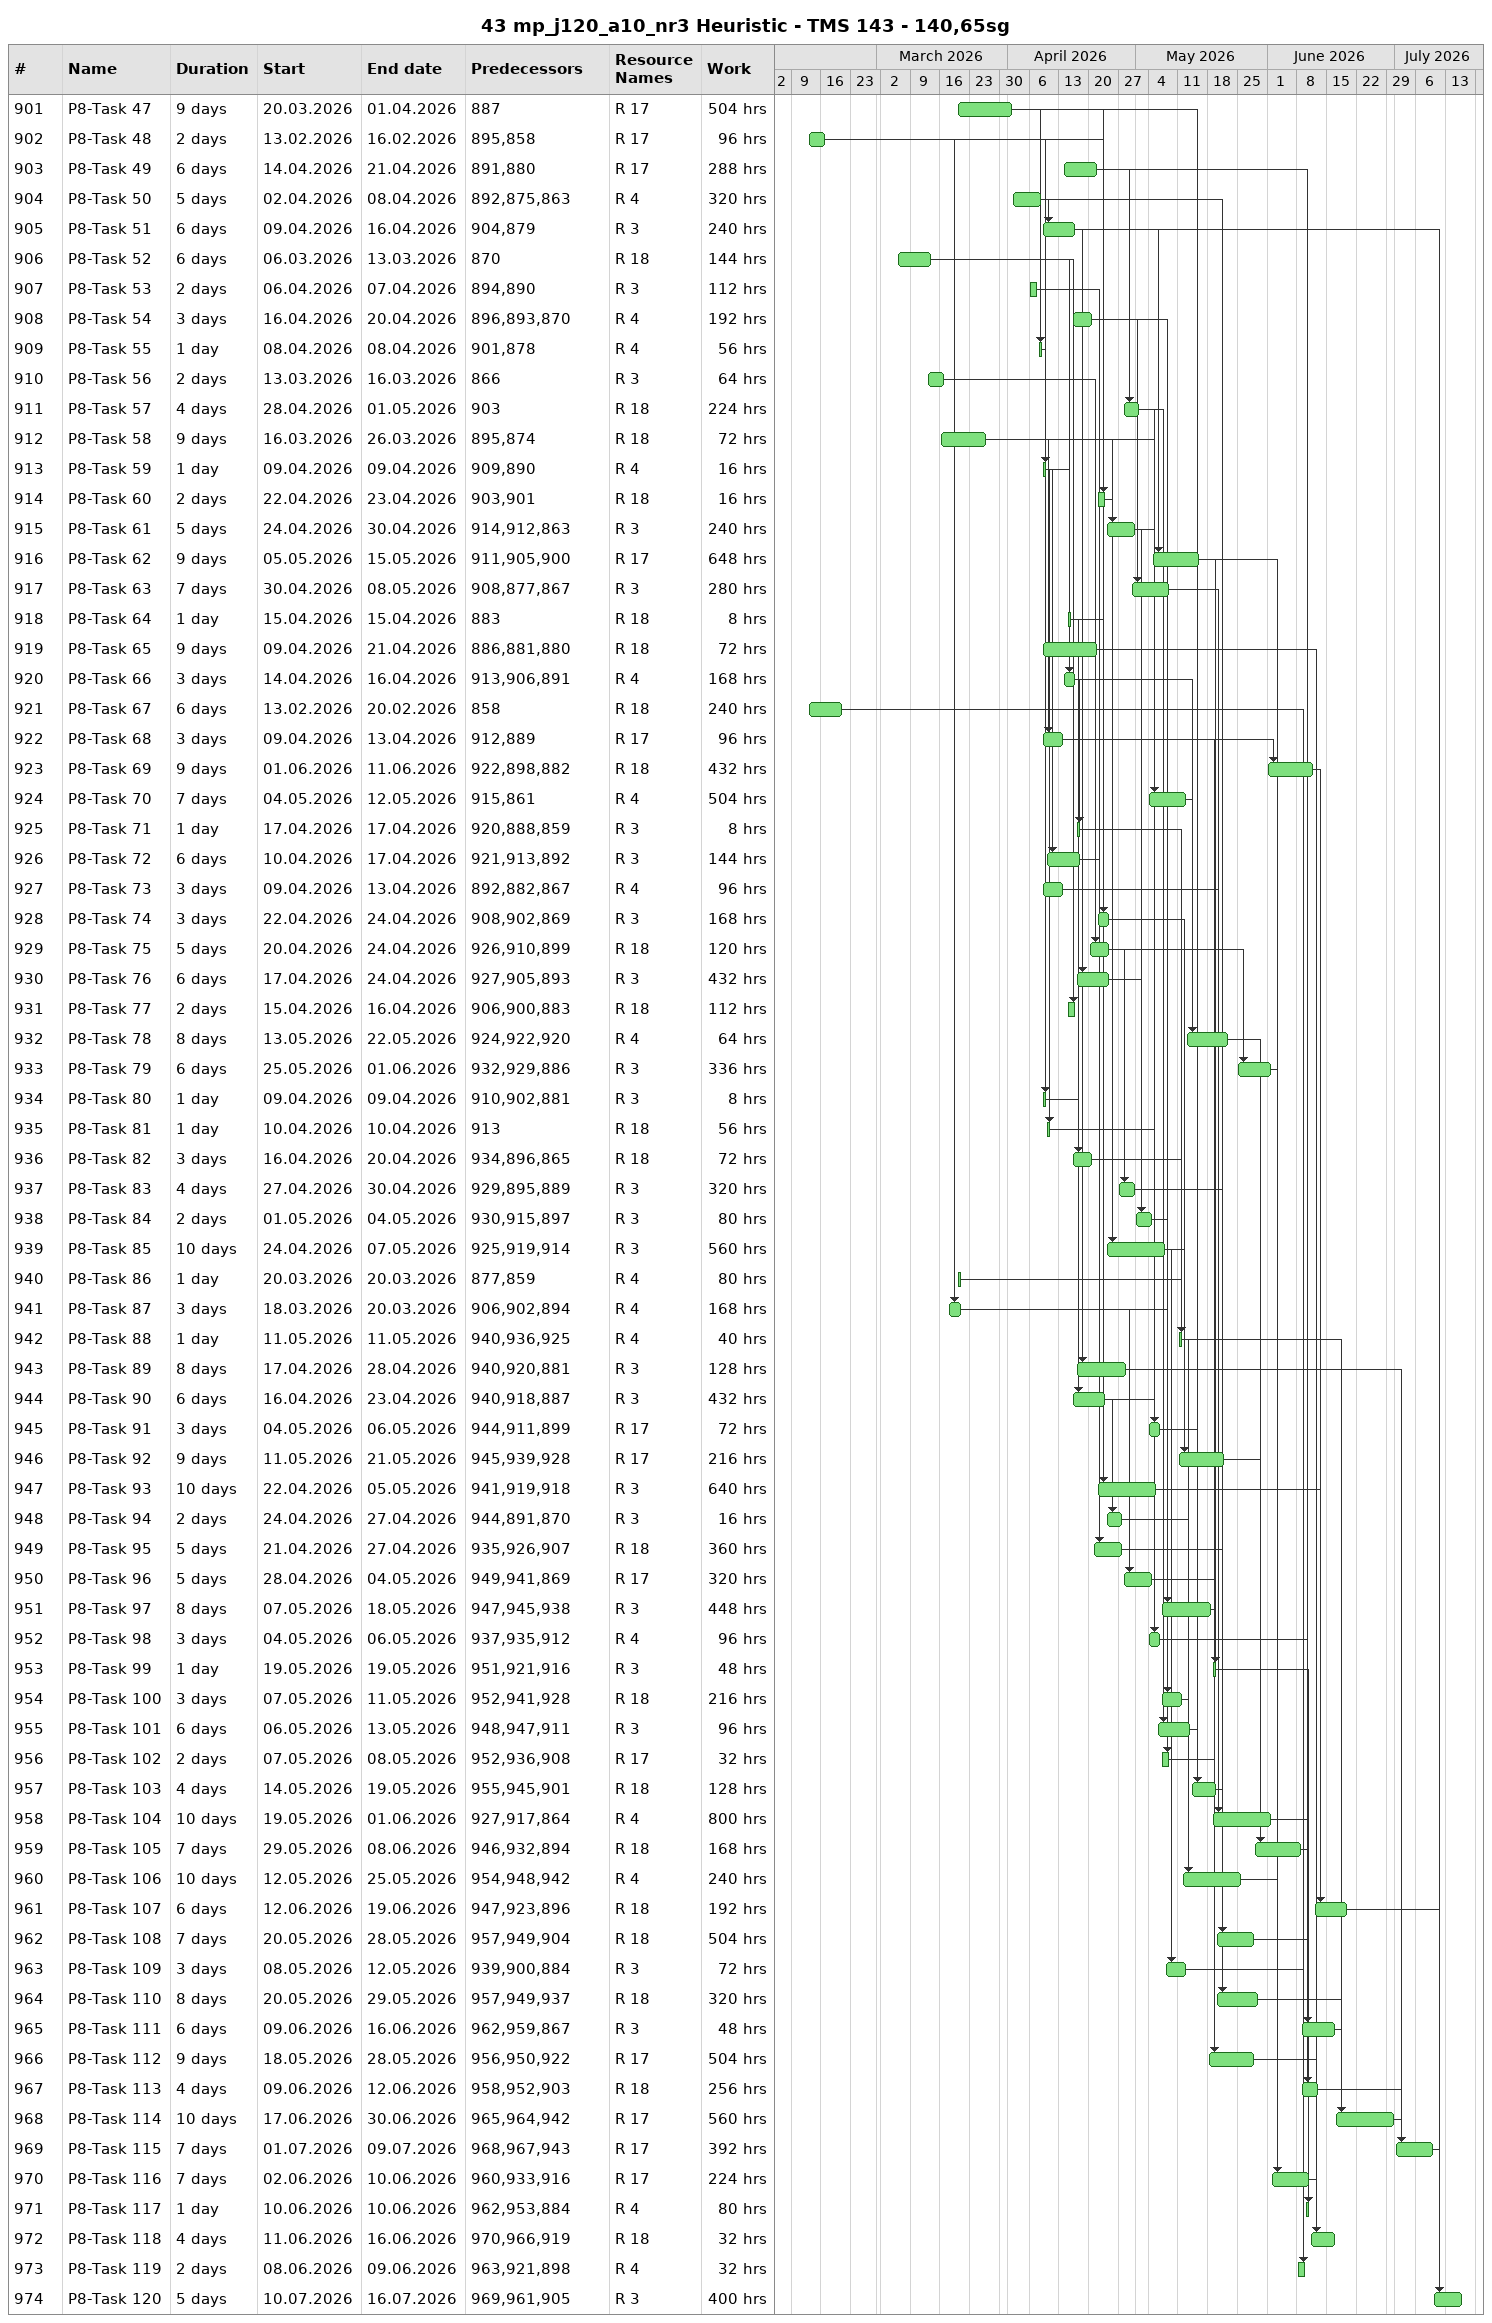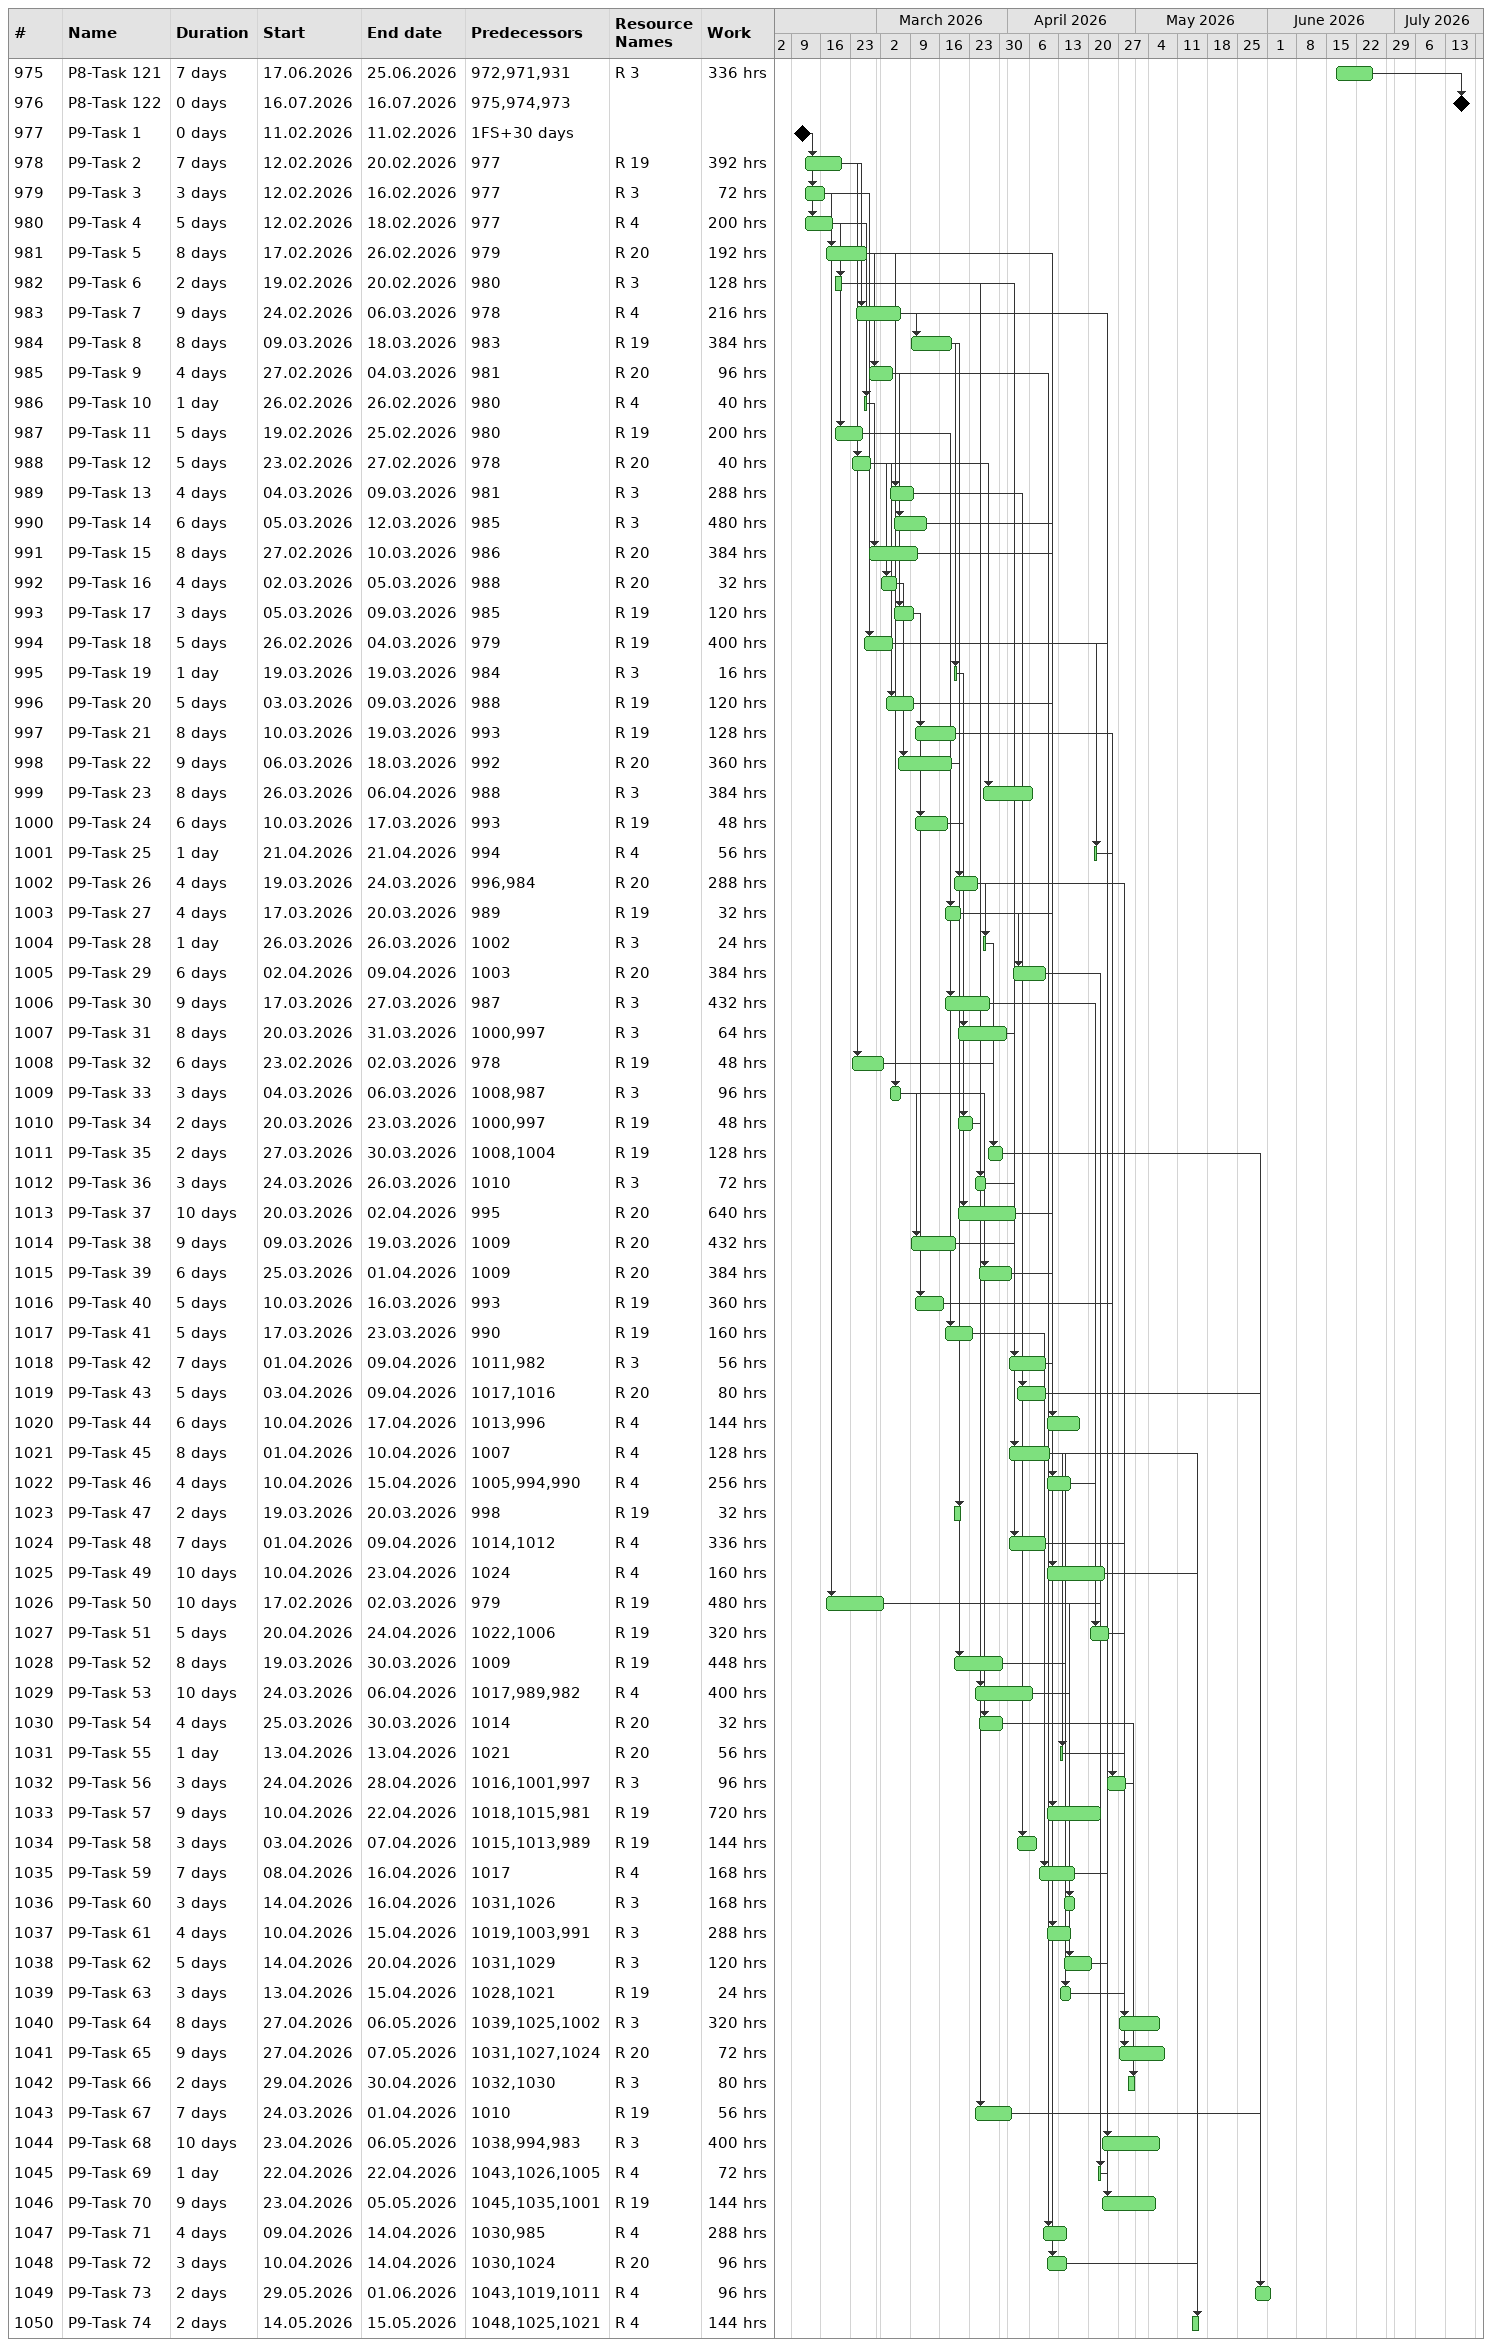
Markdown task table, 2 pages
43 mp_j120_a10_nr3 Heuristic - TMS 143 - 140,65sg

| ID | Task | Duration | Start | Finish | Predecessors | Resources | Work (h) |
|---|---|---|---|---|---|---|---|
| 901 | P8-Task 47 | 9d | 2026-03-20 | 2026-04-01 | 887 | R 17 | 504 |
| 902 | P8-Task 48 | 2d | 2026-02-13 | 2026-02-16 | 895, 858 | R 17 | 96 |
| 903 | P8-Task 49 | 6d | 2026-04-14 | 2026-04-21 | 891, 880 | R 17 | 288 |
| 904 | P8-Task 50 | 5d | 2026-04-02 | 2026-04-08 | 892, 875, 863 | R 4 | 320 |
| 905 | P8-Task 51 | 6d | 2026-04-09 | 2026-04-16 | 904, 879 | R 3 | 240 |
| 906 | P8-Task 52 | 6d | 2026-03-06 | 2026-03-13 | 870 | R 18 | 144 |
| 907 | P8-Task 53 | 2d | 2026-04-06 | 2026-04-07 | 894, 890 | R 3 | 112 |
| 908 | P8-Task 54 | 3d | 2026-04-16 | 2026-04-20 | 896, 893, 870 | R 4 | 192 |
| 909 | P8-Task 55 | 1d | 2026-04-08 | 2026-04-08 | 901, 878 | R 4 | 56 |
| 910 | P8-Task 56 | 2d | 2026-03-13 | 2026-03-16 | 866 | R 3 | 64 |
| 911 | P8-Task 57 | 4d | 2026-04-28 | 2026-05-01 | 903 | R 18 | 224 |
| 912 | P8-Task 58 | 9d | 2026-03-16 | 2026-03-26 | 895, 874 | R 18 | 72 |
| 913 | P8-Task 59 | 1d | 2026-04-09 | 2026-04-09 | 909, 890 | R 4 | 16 |
| 914 | P8-Task 60 | 2d | 2026-04-22 | 2026-04-23 | 903, 901 | R 18 | 16 |
| 915 | P8-Task 61 | 5d | 2026-04-24 | 2026-04-30 | 914, 912, 863 | R 3 | 240 |
| 916 | P8-Task 62 | 9d | 2026-05-05 | 2026-05-15 | 911, 905, 900 | R 17 | 648 |
| 917 | P8-Task 63 | 7d | 2026-04-30 | 2026-05-08 | 908, 877, 867 | R 3 | 280 |
| 918 | P8-Task 64 | 1d | 2026-04-15 | 2026-04-15 | 883 | R 18 | 8 |
| 919 | P8-Task 65 | 9d | 2026-04-09 | 2026-04-21 | 886, 881, 880 | R 18 | 72 |
| 920 | P8-Task 66 | 3d | 2026-04-14 | 2026-04-16 | 913, 906, 891 | R 4 | 168 |
| 921 | P8-Task 67 | 6d | 2026-02-13 | 2026-02-20 | 858 | R 18 | 240 |
| 922 | P8-Task 68 | 3d | 2026-04-09 | 2026-04-13 | 912, 889 | R 17 | 96 |
| 923 | P8-Task 69 | 9d | 2026-06-01 | 2026-06-11 | 922, 898, 882 | R 18 | 432 |
| 924 | P8-Task 70 | 7d | 2026-05-04 | 2026-05-12 | 915, 861 | R 4 | 504 |
| 925 | P8-Task 71 | 1d | 2026-04-17 | 2026-04-17 | 920, 888, 859 | R 3 | 8 |
| 926 | P8-Task 72 | 6d | 2026-04-10 | 2026-04-17 | 921, 913, 892 | R 3 | 144 |
| 927 | P8-Task 73 | 3d | 2026-04-09 | 2026-04-13 | 892, 882, 867 | R 4 | 96 |
| 928 | P8-Task 74 | 3d | 2026-04-22 | 2026-04-24 | 908, 902, 869 | R 3 | 168 |
| 929 | P8-Task 75 | 5d | 2026-04-20 | 2026-04-24 | 926, 910, 899 | R 18 | 120 |
| 930 | P8-Task 76 | 6d | 2026-04-17 | 2026-04-24 | 927, 905, 893 | R 3 | 432 |
| 931 | P8-Task 77 | 2d | 2026-04-15 | 2026-04-16 | 906, 900, 883 | R 18 | 112 |
| 932 | P8-Task 78 | 8d | 2026-05-13 | 2026-05-22 | 924, 922, 920 | R 4 | 64 |
| 933 | P8-Task 79 | 6d | 2026-05-25 | 2026-06-01 | 932, 929, 886 | R 3 | 336 |
| 934 | P8-Task 80 | 1d | 2026-04-09 | 2026-04-09 | 910, 902, 881 | R 3 | 8 |
| 935 | P8-Task 81 | 1d | 2026-04-10 | 2026-04-10 | 913 | R 18 | 56 |
| 936 | P8-Task 82 | 3d | 2026-04-16 | 2026-04-20 | 934, 896, 865 | R 18 | 72 |
| 937 | P8-Task 83 | 4d | 2026-04-27 | 2026-04-30 | 929, 895, 889 | R 3 | 320 |
| 938 | P8-Task 84 | 2d | 2026-05-01 | 2026-05-04 | 930, 915, 897 | R 3 | 80 |
| 939 | P8-Task 85 | 10d | 2026-04-24 | 2026-05-07 | 925, 919, 914 | R 3 | 560 |
| 940 | P8-Task 86 | 1d | 2026-03-20 | 2026-03-20 | 877, 859 | R 4 | 80 |
| 941 | P8-Task 87 | 3d | 2026-03-18 | 2026-03-20 | 906, 902, 894 | R 4 | 168 |
| 942 | P8-Task 88 | 1d | 2026-05-11 | 2026-05-11 | 940, 936, 925 | R 4 | 40 |
| 943 | P8-Task 89 | 8d | 2026-04-17 | 2026-04-28 | 940, 920, 881 | R 3 | 128 |
| 944 | P8-Task 90 | 6d | 2026-04-16 | 2026-04-23 | 940, 918, 887 | R 3 | 432 |
| 945 | P8-Task 91 | 3d | 2026-05-04 | 2026-05-06 | 944, 911, 899 | R 17 | 72 |
| 946 | P8-Task 92 | 9d | 2026-05-11 | 2026-05-21 | 945, 939, 928 | R 17 | 216 |
| 947 | P8-Task 93 | 10d | 2026-04-22 | 2026-05-05 | 941, 919, 918 | R 3 | 640 |
| 948 | P8-Task 94 | 2d | 2026-04-24 | 2026-04-27 | 944, 891, 870 | R 3 | 16 |
| 949 | P8-Task 95 | 5d | 2026-04-21 | 2026-04-27 | 935, 926, 907 | R 18 | 360 |
| 950 | P8-Task 96 | 5d | 2026-04-28 | 2026-05-04 | 949, 941, 869 | R 17 | 320 |
| 951 | P8-Task 97 | 8d | 2026-05-07 | 2026-05-18 | 947, 945, 938 | R 3 | 448 |
| 952 | P8-Task 98 | 3d | 2026-05-04 | 2026-05-06 | 937, 935, 912 | R 4 | 96 |
| 953 | P8-Task 99 | 1d | 2026-05-19 | 2026-05-19 | 951, 921, 916 | R 3 | 48 |
| 954 | P8-Task 100 | 3d | 2026-05-07 | 2026-05-11 | 952, 941, 928 | R 18 | 216 |
| 955 | P8-Task 101 | 6d | 2026-05-06 | 2026-05-13 | 948, 947, 911 | R 3 | 96 |
| 956 | P8-Task 102 | 2d | 2026-05-07 | 2026-05-08 | 952, 936, 908 | R 17 | 32 |
| 957 | P8-Task 103 | 4d | 2026-05-14 | 2026-05-19 | 955, 945, 901 | R 18 | 128 |
| 958 | P8-Task 104 | 10d | 2026-05-19 | 2026-06-01 | 927, 917, 864 | R 4 | 800 |
| 959 | P8-Task 105 | 7d | 2026-05-29 | 2026-06-08 | 946, 932, 894 | R 18 | 168 |
| 960 | P8-Task 106 | 10d | 2026-05-12 | 2026-05-25 | 954, 948, 942 | R 4 | 240 |
| 961 | P8-Task 107 | 6d | 2026-06-12 | 2026-06-19 | 947, 923, 896 | R 18 | 192 |
| 962 | P8-Task 108 | 7d | 2026-05-20 | 2026-05-28 | 957, 949, 904 | R 18 | 504 |
| 963 | P8-Task 109 | 3d | 2026-05-08 | 2026-05-12 | 939, 900, 884 | R 3 | 72 |
| 964 | P8-Task 110 | 8d | 2026-05-20 | 2026-05-29 | 957, 949, 937 | R 18 | 320 |
| 965 | P8-Task 111 | 6d | 2026-06-09 | 2026-06-16 | 962, 959, 867 | R 3 | 48 |
| 966 | P8-Task 112 | 9d | 2026-05-18 | 2026-05-28 | 956, 950, 922 | R 17 | 504 |
| 967 | P8-Task 113 | 4d | 2026-06-09 | 2026-06-12 | 958, 952, 903 | R 18 | 256 |
| 968 | P8-Task 114 | 10d | 2026-06-17 | 2026-06-30 | 965, 964, 942 | R 17 | 560 |
| 969 | P8-Task 115 | 7d | 2026-07-01 | 2026-07-09 | 968, 967, 943 | R 17 | 392 |
| 970 | P8-Task 116 | 7d | 2026-06-02 | 2026-06-10 | 960, 933, 916 | R 17 | 224 |
| 971 | P8-Task 117 | 1d | 2026-06-10 | 2026-06-10 | 962, 953, 884 | R 4 | 80 |
| 972 | P8-Task 118 | 4d | 2026-06-11 | 2026-06-16 | 970, 966, 919 | R 18 | 32 |
| 973 | P8-Task 119 | 2d | 2026-06-08 | 2026-06-09 | 963, 921, 898 | R 4 | 32 |
| 974 | P8-Task 120 | 5d | 2026-07-10 | 2026-07-16 | 969, 961, 905 | R 3 | 400 |
| 975 | P8-Task 121 | 7d | 2026-06-17 | 2026-06-25 | 972, 971, 931 | R 3 | 336 |
| 976 | P8-Task 122 | 0d | 2026-07-16 | 2026-07-16 | 975, 974, 973 |  |  |
| 977 | P9-Task 1 | 0d | 2026-02-11 | 2026-02-11 | 1FS+30d |  |  |
| 978 | P9-Task 2 | 7d | 2026-02-12 | 2026-02-20 | 977 | R 19 | 392 |
| 979 | P9-Task 3 | 3d | 2026-02-12 | 2026-02-16 | 977 | R 3 | 72 |
| 980 | P9-Task 4 | 5d | 2026-02-12 | 2026-02-18 | 977 | R 4 | 200 |
| 981 | P9-Task 5 | 8d | 2026-02-17 | 2026-02-26 | 979 | R 20 | 192 |
| 982 | P9-Task 6 | 2d | 2026-02-19 | 2026-02-20 | 980 | R 3 | 128 |
| 983 | P9-Task 7 | 9d | 2026-02-24 | 2026-03-06 | 978 | R 4 | 216 |
| 984 | P9-Task 8 | 8d | 2026-03-09 | 2026-03-18 | 983 | R 19 | 384 |
| 985 | P9-Task 9 | 4d | 2026-02-27 | 2026-03-04 | 981 | R 20 | 96 |
| 986 | P9-Task 10 | 1d | 2026-02-26 | 2026-02-26 | 980 | R 4 | 40 |
| 987 | P9-Task 11 | 5d | 2026-02-19 | 2026-02-25 | 980 | R 19 | 200 |
| 988 | P9-Task 12 | 5d | 2026-02-23 | 2026-02-27 | 978 | R 20 | 40 |
| 989 | P9-Task 13 | 4d | 2026-03-04 | 2026-03-09 | 981 | R 3 | 288 |
| 990 | P9-Task 14 | 6d | 2026-03-05 | 2026-03-12 | 985 | R 3 | 480 |
| 991 | P9-Task 15 | 8d | 2026-02-27 | 2026-03-10 | 986 | R 20 | 384 |
| 992 | P9-Task 16 | 4d | 2026-03-02 | 2026-03-05 | 988 | R 20 | 32 |
| 993 | P9-Task 17 | 3d | 2026-03-05 | 2026-03-09 | 985 | R 19 | 120 |
| 994 | P9-Task 18 | 5d | 2026-02-26 | 2026-03-04 | 979 | R 19 | 400 |
| 995 | P9-Task 19 | 1d | 2026-03-19 | 2026-03-19 | 984 | R 3 | 16 |
| 996 | P9-Task 20 | 5d | 2026-03-03 | 2026-03-09 | 988 | R 19 | 120 |
| 997 | P9-Task 21 | 8d | 2026-03-10 | 2026-03-19 | 993 | R 19 | 128 |
| 998 | P9-Task 22 | 9d | 2026-03-06 | 2026-03-18 | 992 | R 20 | 360 |
| 999 | P9-Task 23 | 8d | 2026-03-26 | 2026-04-06 | 988 | R 3 | 384 |
| 1000 | P9-Task 24 | 6d | 2026-03-10 | 2026-03-17 | 993 | R 19 | 48 |
| 1001 | P9-Task 25 | 1d | 2026-04-21 | 2026-04-21 | 994 | R 4 | 56 |
| 1002 | P9-Task 26 | 4d | 2026-03-19 | 2026-03-24 | 996, 984 | R 20 | 288 |
| 1003 | P9-Task 27 | 4d | 2026-03-17 | 2026-03-20 | 989 | R 19 | 32 |
| 1004 | P9-Task 28 | 1d | 2026-03-26 | 2026-03-26 | 1002 | R 3 | 24 |
| 1005 | P9-Task 29 | 6d | 2026-04-02 | 2026-04-09 | 1003 | R 20 | 384 |
| 1006 | P9-Task 30 | 9d | 2026-03-17 | 2026-03-27 | 987 | R 3 | 432 |
| 1007 | P9-Task 31 | 8d | 2026-03-20 | 2026-03-31 | 1000, 997 | R 3 | 64 |
| 1008 | P9-Task 32 | 6d | 2026-02-23 | 2026-03-02 | 978 | R 19 | 48 |
| 1009 | P9-Task 33 | 3d | 2026-03-04 | 2026-03-06 | 1008, 987 | R 3 | 96 |
| 1010 | P9-Task 34 | 2d | 2026-03-20 | 2026-03-23 | 1000, 997 | R 19 | 48 |
| 1011 | P9-Task 35 | 2d | 2026-03-27 | 2026-03-30 | 1008, 1004 | R 19 | 128 |
| 1012 | P9-Task 36 | 3d | 2026-03-24 | 2026-03-26 | 1010 | R 3 | 72 |
| 1013 | P9-Task 37 | 10d | 2026-03-20 | 2026-04-02 | 995 | R 20 | 640 |
| 1014 | P9-Task 38 | 9d | 2026-03-09 | 2026-03-19 | 1009 | R 20 | 432 |
| 1015 | P9-Task 39 | 6d | 2026-03-25 | 2026-04-01 | 1009 | R 20 | 384 |
| 1016 | P9-Task 40 | 5d | 2026-03-10 | 2026-03-16 | 993 | R 19 | 360 |
| 1017 | P9-Task 41 | 5d | 2026-03-17 | 2026-03-23 | 990 | R 19 | 160 |
| 1018 | P9-Task 42 | 7d | 2026-04-01 | 2026-04-09 | 1011, 982 | R 3 | 56 |
| 1019 | P9-Task 43 | 5d | 2026-04-03 | 2026-04-09 | 1017, 1016 | R 20 | 80 |
| 1020 | P9-Task 44 | 6d | 2026-04-10 | 2026-04-17 | 1013, 996 | R 4 | 144 |
| 1021 | P9-Task 45 | 8d | 2026-04-01 | 2026-04-10 | 1007 | R 4 | 128 |
| 1022 | P9-Task 46 | 4d | 2026-04-10 | 2026-04-15 | 1005, 994, 990 | R 4 | 256 |
| 1023 | P9-Task 47 | 2d | 2026-03-19 | 2026-03-20 | 998 | R 19 | 32 |
| 1024 | P9-Task 48 | 7d | 2026-04-01 | 2026-04-09 | 1014, 1012 | R 4 | 336 |
| 1025 | P9-Task 49 | 10d | 2026-04-10 | 2026-04-23 | 1024 | R 4 | 160 |
| 1026 | P9-Task 50 | 10d | 2026-02-17 | 2026-03-02 | 979 | R 19 | 480 |
| 1027 | P9-Task 51 | 5d | 2026-04-20 | 2026-04-24 | 1022, 1006 | R 19 | 320 |
| 1028 | P9-Task 52 | 8d | 2026-03-19 | 2026-03-30 | 1009 | R 19 | 448 |
| 1029 | P9-Task 53 | 10d | 2026-03-24 | 2026-04-06 | 1017, 989, 982 | R 4 | 400 |
| 1030 | P9-Task 54 | 4d | 2026-03-25 | 2026-03-30 | 1014 | R 20 | 32 |
| 1031 | P9-Task 55 | 1d | 2026-04-13 | 2026-04-13 | 1021 | R 20 | 56 |
| 1032 | P9-Task 56 | 3d | 2026-04-24 | 2026-04-28 | 1016, 1001, 997 | R 3 | 96 |
| 1033 | P9-Task 57 | 9d | 2026-04-10 | 2026-04-22 | 1018, 1015, 981 | R 19 | 720 |
| 1034 | P9-Task 58 | 3d | 2026-04-03 | 2026-04-07 | 1015, 1013, 989 | R 19 | 144 |
| 1035 | P9-Task 59 | 7d | 2026-04-08 | 2026-04-16 | 1017 | R 4 | 168 |
| 1036 | P9-Task 60 | 3d | 2026-04-14 | 2026-04-16 | 1031, 1026 | R 3 | 168 |
| 1037 | P9-Task 61 | 4d | 2026-04-10 | 2026-04-15 | 1019, 1003, 991 | R 3 | 288 |
| 1038 | P9-Task 62 | 5d | 2026-04-14 | 2026-04-20 | 1031, 1029 | R 3 | 120 |
| 1039 | P9-Task 63 | 3d | 2026-04-13 | 2026-04-15 | 1028, 1021 | R 19 | 24 |
| 1040 | P9-Task 64 | 8d | 2026-04-27 | 2026-05-06 | 1039, 1025, 1002 | R 3 | 320 |
| 1041 | P9-Task 65 | 9d | 2026-04-27 | 2026-05-07 | 1031, 1027, 1024 | R 20 | 72 |
| 1042 | P9-Task 66 | 2d | 2026-04-29 | 2026-04-30 | 1032, 1030 | R 3 | 80 |
| 1043 | P9-Task 67 | 7d | 2026-03-24 | 2026-04-01 | 1010 | R 19 | 56 |
| 1044 | P9-Task 68 | 10d | 2026-04-23 | 2026-05-06 | 1038, 994, 983 | R 3 | 400 |
| 1045 | P9-Task 69 | 1d | 2026-04-22 | 2026-04-22 | 1043, 1026, 1005 | R 4 | 72 |
| 1046 | P9-Task 70 | 9d | 2026-04-23 | 2026-05-05 | 1045, 1035, 1001 | R 19 | 144 |
| 1047 | P9-Task 71 | 4d | 2026-04-09 | 2026-04-14 | 1030, 985 | R 4 | 288 |
| 1048 | P9-Task 72 | 3d | 2026-04-10 | 2026-04-14 | 1030, 1024 | R 20 | 96 |
| 1049 | P9-Task 73 | 2d | 2026-05-29 | 2026-06-01 | 1043, 1019, 1011 | R 4 | 96 |
| 1050 | P9-Task 74 | 2d | 2026-05-14 | 2026-05-15 | 1048, 1025, 1021 | R 4 | 144 |
